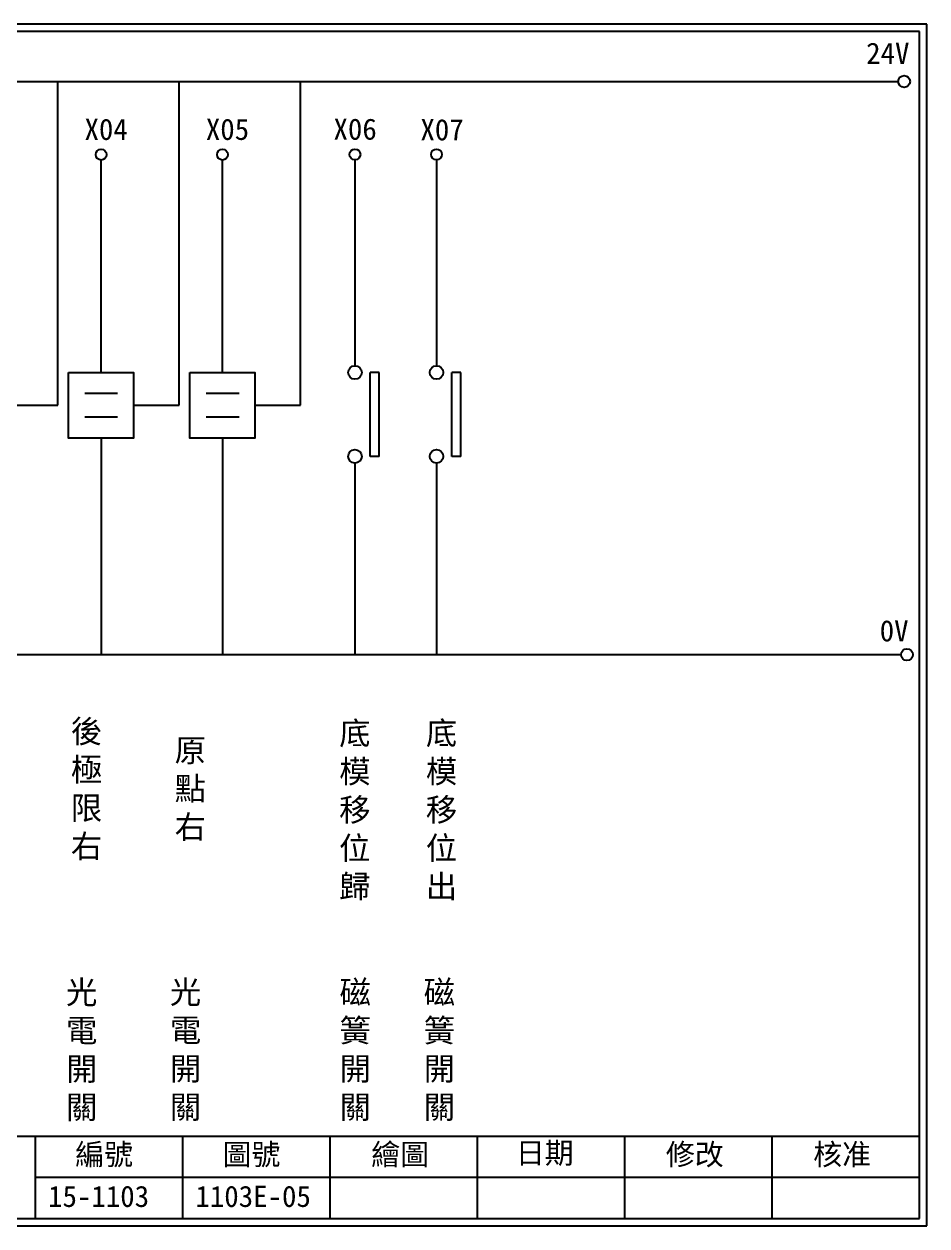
# Model space of a CAD drawing. Extents: x 275 to 562, y 265 to 469.
# Drawn here: x 408.7 to 561.9, y 264.9 to 468.9 of the extents above; entities that cross this region are included whole.
import ezdxf

# ---------------------------------------------------------------- set-up
doc = ezdxf.new("R2010")
doc.units = 0
doc.layers.get('0').update_dxf_attribs({"linetype": 'CONTINUOUS'})
doc.layers.add('圖框層', color=7, linetype='CONTINUOUS')
doc.layers.add('標尺寸層', color=3, linetype='CONTINUOUS')
doc.styles.add('CNS', font='romanc.shx', dxfattribs={"bigfont": 'chineset.shx'})
doc.styles.add('STSL', font='kaiu.ttf')

msp = doc.modelspace()

# ---------------------------------------------------------------- linework, layer by layer
for p, q in [((414.42, 404.23), (414.42, 459.14)), ((434.98, 404.23), (434.98, 459.14)), ((455.58, 404.23), (455.58, 459.14)), ((421.76, 409.8), (421.76, 445.83)), ((442.35, 409.8), (442.35, 445.83)), ((468.94, 409.78), (467.43, 409.78)), ((482.78, 409.78), (481.28, 409.78)), ((406.71, 404.23), (414.42, 404.23)), ((427.27, 404.23), (434.98, 404.23)), ((447.86, 404.23), (455.58, 404.23)), ((421.76, 398.65), (421.76, 361.87)), ((442.35, 398.65), (442.35, 361.87)), ((468.94, 395.55), (467.43, 395.55)), ((482.78, 395.55), (481.28, 395.55))]:
    msp.add_line(p, q)
for points in [[(416.24, 409.8), (427.27, 409.8), (427.27, 398.65), (416.24, 398.65)], [(436.84, 409.8), (447.86, 409.8), (447.86, 398.65), (436.84, 398.65)]]:
    msp.add_lwpolyline(points, close=True)
for centre in [(558.02, 459.17), (558.5, 361.9)]:
    msp.add_circle(centre, 1)
at = {"layer": '圖框層', "color": 7}
for p, q in [((561.9, 468.91), (274.9, 468.91)), ((560.65, 467.66), (276.15, 467.66)), ((560.65, 266.2), (560.65, 467.66)), ((561.9, 264.95), (561.9, 468.91)), ((276.15, 280.2), (560.65, 280.2)), ((410.65, 266.2), (410.65, 280.2)), ((435.65, 266.2), (435.65, 280.2)), ((460.65, 266.2), (460.65, 280.2)), ((485.65, 266.2), (485.65, 280.2)), ((510.65, 266.2), (510.65, 280.2)), ((535.65, 266.2), (535.65, 280.2)), ((410.65, 273.2), (560.65, 273.2)), ((276.15, 266.2), (560.65, 266.2)), ((274.9, 264.95), (561.9, 264.95))]:
    msp.add_line(p, q, dxfattribs=at)
at = {"layer": '標尺寸層', "color": 7}
for p, q in [((279.42, 459.17), (557.02, 459.17)), ((464.83, 445.86), (464.83, 410.93)), ((478.67, 445.86), (478.67, 410.93)), ((467.43, 395.55), (467.43, 409.78)), ((468.94, 395.55), (468.94, 409.78)), ((481.28, 395.55), (481.28, 409.78)), ((482.78, 395.55), (482.78, 409.78)), ((419, 406.26), (424.56, 406.26)), ((439.59, 406.26), (445.16, 406.26)), ((419, 402.28), (424.56, 402.28)), ((439.59, 402.28), (445.16, 402.28)), ((464.83, 394.41), (464.83, 361.9)), ((464.83, 394.4), (464.83, 361.9)), ((478.67, 394.41), (478.67, 361.9)), ((478.67, 394.4), (478.67, 361.9)), ((279.63, 361.9), (557.5, 361.9))]:
    msp.add_line(p, q, dxfattribs=at)
for centre, radius in [((421.76, 446.75), 0.92), ((442.35, 446.75), 0.92), ((464.83, 446.78), 0.92), ((478.67, 446.78), 0.92), ((478.67, 446.78), 0.92), ((464.83, 409.78), 1.15), ((478.67, 409.78), 1.15), ((464.83, 395.55), 1.15), ((478.67, 395.55), 1.15)]:
    msp.add_circle(centre, radius, dxfattribs=at)

# ---------------------------------------------------------------- texts
at = {"layer": '圖框層', "color": 4, "style": 'STSL'}
for s, p in [('24V', (551.58, 462.16)), ('X04 ', (418.94, 449.25)), ('X05 ', (439.53, 449.25)), ('X06', (461.19, 449.28)), ('X07', (475.94, 449.18)), ('0V', (553.88, 364.15)), ('繪圖', (467.59, 275.29)), ('日期', (492.12, 275.53)), ('編號', (417.36, 275.28)), ('圖號', (442.36, 275.28)), ('修改', (517.59, 275.29)), ('核准', (542.59, 275.29)), ('15-1103', (412.76, 268.17)), ('1103E-05', (437.76, 268.17))]:
    msp.add_text(s, height=3.6, dxfattribs=at).set_placement(p)
at = {"layer": '標尺寸層', "color": 7, "char_height": 3.9, "attachment_point": 5, "style": 'CNS'}
for s, insert, width in [('{\\fDFKai-SB|b0|i0|c136|p65;後極限右}', (419.28, 338.92), 4.9608), ('{\\fDFKai-SB|b0|i0|c136|p65;底模移位歸}', (464.81, 335.36), 6.5706), ('{\\fDFKai-SB|b0|i0|c136|p65;底模移位出}', (479.52, 335.37), 6.5706), ('{\\fDFKai-SB|b0|i0|c136|p65;原點右}', (436.89, 338.95), 4.9608), ('{\\fDFKai-SB|b0|i0|c136|p65;光電開關}', (418.47, 294.63), 4.9608), ('{\\fDFKai-SB|b0|i0|c136|p65;光電開關}', (436.08, 294.67), 4.9608), ('{\\fDFKai-SB|b0|i0|c136|p65;磁簧開關}', (464.88, 294.66), 4.9608), ('{\\fDFKai-SB|b0|i0|c136|p65;磁簧開關}', (479.16, 294.66), 4.9608)]:
    msp.add_mtext(s, dxfattribs=dict(at, insert=insert, width=width))

doc.saveas('drawing.dxf')
